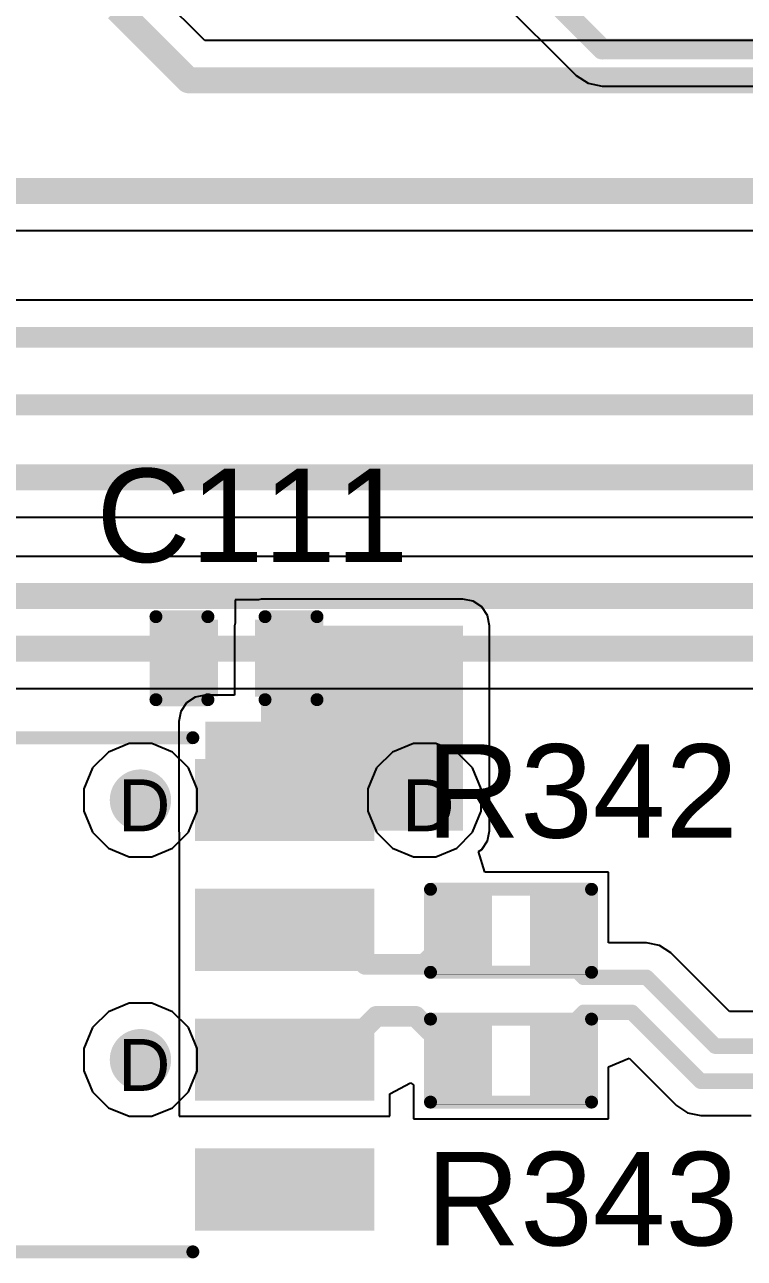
# Model space of a CAD drawing. Header units: inches. Extents: x -11 to 5428, y 0 to 5423.
# Drawn here: x 145.86 to 152.9, y 20.15 to 32.22 of the extents above; entities that cross this region are included whole.
import ezdxf

# ---------------------------------------------------------------- set-up
doc = ezdxf.new("R2010")
doc.units = ezdxf.units.IN
for name, color, linetype in [('Bottom Layer', 5, 'Continuous'), ('Drill Drawing', 1, 'Continuous'), ('GND', 16, 'Continuous'), ('PWR', 76, 'Continuous'), ('Top Layer', 1, 'Continuous'), ('Top Overlay', 2, 'Continuous'), ('Top Paste', 8, 'Continuous'), ('Top Solder', 216, 'Continuous'), ('Via Holes', 16, 'Continuous')]:
    doc.layers.add(name, color=color, linetype=linetype)
doc.styles.add('Arial', font='', dxfattribs={"height": 0.2})
doc.styles.get('Arial').set_extended_font_data('Arial')

# ---------------------------------------------------------------- blocks, each defined once
blk = doc.blocks.new('SOIC_8_0_154___3_90___W______293')
at = {"layer": 'Top Layer'}
for points in [[(-3.475, 1.605), (-3.475, 2.205), (-1.925, 2.205), (-1.925, 1.605)], [(1.925, 1.605), (1.925, 2.205), (3.475, 2.205), (3.475, 1.605)], [(-3.475, 0.335), (-3.475, 0.935), (-1.925, 0.935), (-1.925, 0.335)], [(1.925, 0.335), (1.925, 0.935), (3.475, 0.935), (3.475, 0.335)], [(-3.475, -0.935), (-3.475, -0.335), (-1.925, -0.335), (-1.925, -0.935)], [(1.925, -0.935), (1.925, -0.335), (3.475, -0.335), (3.475, -0.935)], [(-3.475, -2.205), (-3.475, -1.605), (-1.925, -1.605), (-1.925, -2.205)], [(1.925, -2.205), (1.925, -1.605), (3.475, -1.605), (3.475, -2.205)]]:
    blk.add_hatch(color=1, dxfattribs=at).paths.add_polyline_path(points)
at = {"layer": 'Top Overlay'}
blk.add_hatch(color=2, dxfattribs=at).paths.add_polyline_path([(-1.838, 1.626), (-1.483, 1.626), (-1.483, 2.21), (-1.838, 2.21)])
at = {"layer": 'Top Paste'}
for points in [[(-3.475, 1.605), (-3.475, 2.205), (-1.925, 2.205), (-1.925, 1.605)], [(1.925, 1.605), (1.925, 2.205), (3.475, 2.205), (3.475, 1.605)], [(-3.475, 0.335), (-3.475, 0.935), (-1.925, 0.935), (-1.925, 0.335)], [(1.925, 0.335), (1.925, 0.935), (3.475, 0.935), (3.475, 0.335)], [(-3.475, -0.935), (-3.475, -0.335), (-1.925, -0.335), (-1.925, -0.935)], [(1.925, -0.935), (1.925, -0.335), (3.475, -0.335), (3.475, -0.935)], [(-3.475, -2.205), (-3.475, -1.605), (-1.925, -1.605), (-1.925, -2.205)], [(1.925, -2.205), (1.925, -1.605), (3.475, -1.605), (3.475, -2.205)]]:
    blk.add_hatch(color=8, dxfattribs=at).paths.add_polyline_path(points)
at = {"layer": 'Top Solder'}
for points in [[(-3.577, 1.503), (-3.577, 2.307), (-1.823, 2.307), (-1.823, 1.503)], [(1.823, 1.503), (1.823, 2.307), (3.577, 2.307), (3.577, 1.503)], [(-3.577, 0.233), (-3.577, 1.037), (-1.823, 1.037), (-1.823, 0.233)], [(1.823, 0.233), (1.823, 1.037), (3.577, 1.037), (3.577, 0.233)], [(-3.577, -1.037), (-3.577, -0.233), (-1.823, -0.233), (-1.823, -1.037)], [(1.823, -1.037), (1.823, -0.233), (3.577, -0.233), (3.577, -1.037)], [(-3.577, -2.307), (-3.577, -1.503), (-1.823, -1.503), (-1.823, -2.307)], [(1.823, -2.307), (1.823, -1.503), (3.577, -1.503), (3.577, -2.307)]]:
    blk.add_hatch(color=216, dxfattribs=at).paths.add_polyline_path(points)
at = {"layer": 'Top Overlay'}
for points in [[(-1.829, 2.515, 0.127, 0.127, 0), (1.803, 2.515, 0.127, 0.127, 0)], [(-3.794, 2.057, 0.127, 0.127, 0), (-3.667, 1.93, 0.127, 0.127, 0)], [(-3.794, 1.803, 0.127, 0.127, 0), (-3.794, 2.057, 0.127, 0.127, 0)], [(-3.794, 1.803, 0.127, 0.127, 0), (-3.667, 1.93, 0.127, 0.127, 0)], [(-1.829, -2.515, 0.127, 0.127, 0), (1.803, -2.515, 0.127, 0.127, 0)]]:
    blk.add_lwpolyline(points, format="xyseb", dxfattribs=at)
for points in [[(-1.861, 2.515, 0.0635, 0.0635, 1), (-1.797, 2.515, 0.0635, 0.0635, 1)], [(1.772, 2.515, 0.0635, 0.0635, 1), (1.835, 2.515, 0.0635, 0.0635, 1)], [(-3.826, 2.057, 0.0635, 0.0635, 1), (-3.762, 2.057, 0.0635, 0.0635, 1)], [(-3.826, 2.057, 0.0635, 0.0635, 1), (-3.762, 2.057, 0.0635, 0.0635, 1)], [(-3.699, 1.93, 0.0635, 0.0635, 1), (-3.635, 1.93, 0.0635, 0.0635, 1)], [(-3.699, 1.93, 0.0635, 0.0635, 1), (-3.635, 1.93, 0.0635, 0.0635, 1)], [(-3.826, 1.803, 0.0635, 0.0635, 1), (-3.762, 1.803, 0.0635, 0.0635, 1)], [(-3.826, 1.803, 0.0635, 0.0635, 1), (-3.762, 1.803, 0.0635, 0.0635, 1)], [(-1.861, -2.515, 0.0635, 0.0635, 1), (-1.797, -2.515, 0.0635, 0.0635, 1)], [(1.772, -2.515, 0.0635, 0.0635, 1), (1.835, -2.515, 0.0635, 0.0635, 1)]]:
    blk.add_lwpolyline(points, format="xyseb", close=True, dxfattribs=at)
blk = doc.blocks.new('R___0402_299')
at = {"layer": 'Top Layer'}
for points in [[(-0.698, -0.317), (-0.698, 0.318), (-0.241, 0.318), (-0.241, -0.317)], [(0.241, -0.317), (0.241, 0.318), (0.699, 0.318), (0.699, -0.317)]]:
    blk.add_hatch(color=1, dxfattribs=at).paths.add_polyline_path(points)
at = {"layer": 'Top Paste'}
for points in [[(-0.698, -0.317), (-0.698, 0.318), (-0.241, 0.318), (-0.241, -0.317)], [(0.241, -0.317), (0.241, 0.318), (0.699, 0.318), (0.699, -0.317)]]:
    blk.add_hatch(color=8, dxfattribs=at).paths.add_polyline_path(points)
at = {"layer": 'Top Solder'}
for points in [[(-0.753, -0.372), (-0.753, 0.373), (-0.186, 0.373), (-0.186, -0.372)], [(0.186, -0.372), (0.186, 0.373), (0.754, 0.373), (0.754, -0.372)]]:
    blk.add_hatch(color=216, dxfattribs=at).paths.add_polyline_path(points)
at = {"layer": 'Top Overlay'}
for points in [[(-0.787, 0.406, 0.127, 0.127, 0), (0.787, 0.406, 0.127, 0.127, 0)], [(-0.787, -0.406, 0.127, 0.127, 0), (-0.787, 0.406, 0.127, 0.127, 0)], [(0.787, -0.406, 0.127, 0.127, 0), (0.787, 0.406, 0.127, 0.127, 0)], [(-0.787, -0.406, 0.127, 0.127, 0), (0.787, -0.406, 0.127, 0.127, 0)], [(-0.813, -0.432, 0.00323, 0.00323, 0), (0.813, -0.432, 0.00323, 0.00323, 0)]]:
    blk.add_lwpolyline(points, format="xyseb", dxfattribs=at)
for points in [[(-0.819, 0.406, 0.0635, 0.0635, 1), (-0.756, 0.406, 0.0635, 0.0635, 1)], [(-0.819, 0.406, 0.0635, 0.0635, 1), (-0.756, 0.406, 0.0635, 0.0635, 1)], [(0.756, 0.406, 0.0635, 0.0635, 1), (0.819, 0.406, 0.0635, 0.0635, 1)], [(0.756, 0.406, 0.0635, 0.0635, 1), (0.819, 0.406, 0.0635, 0.0635, 1)], [(-0.819, -0.406, 0.0635, 0.0635, 1), (-0.756, -0.406, 0.0635, 0.0635, 1)], [(-0.819, -0.406, 0.0635, 0.0635, 1), (-0.756, -0.406, 0.0635, 0.0635, 1)], [(0.756, -0.406, 0.0635, 0.0635, 1), (0.819, -0.406, 0.0635, 0.0635, 1)], [(0.756, -0.406, 0.0635, 0.0635, 1), (0.819, -0.406, 0.0635, 0.0635, 1)], [(-0.814, -0.432, 0.00161, 0.00161, 1), (-0.812, -0.432, 0.00161, 0.00161, 1)], [(0.812, -0.432, 0.00161, 0.00161, 1), (0.814, -0.432, 0.00161, 0.00161, 1)]]:
    blk.add_lwpolyline(points, format="xyseb", close=True, dxfattribs=at)
blk = doc.blocks.new('R___0402_300')
at = {"layer": 'Top Layer'}
for points in [[(-0.698, -0.317), (-0.698, 0.318), (-0.241, 0.318), (-0.241, -0.317)], [(0.241, -0.317), (0.241, 0.318), (0.699, 0.318), (0.699, -0.317)]]:
    blk.add_hatch(color=1, dxfattribs=at).paths.add_polyline_path(points)
at = {"layer": 'Top Paste'}
for points in [[(-0.698, -0.317), (-0.698, 0.318), (-0.241, 0.318), (-0.241, -0.317)], [(0.241, -0.317), (0.241, 0.318), (0.699, 0.318), (0.699, -0.317)]]:
    blk.add_hatch(color=8, dxfattribs=at).paths.add_polyline_path(points)
at = {"layer": 'Top Solder'}
for points in [[(-0.753, -0.372), (-0.753, 0.373), (-0.186, 0.373), (-0.186, -0.372)], [(0.186, -0.372), (0.186, 0.373), (0.754, 0.373), (0.754, -0.372)]]:
    blk.add_hatch(color=216, dxfattribs=at).paths.add_polyline_path(points)
at = {"layer": 'Top Overlay'}
for points in [[(-0.787, 0.406, 0.127, 0.127, 0), (0.787, 0.406, 0.127, 0.127, 0)], [(-0.787, -0.406, 0.127, 0.127, 0), (-0.787, 0.406, 0.127, 0.127, 0)], [(0.787, -0.406, 0.127, 0.127, 0), (0.787, 0.406, 0.127, 0.127, 0)], [(-0.787, -0.406, 0.127, 0.127, 0), (0.787, -0.406, 0.127, 0.127, 0)], [(-0.813, -0.432, 0.00323, 0.00323, 0), (0.813, -0.432, 0.00323, 0.00323, 0)]]:
    blk.add_lwpolyline(points, format="xyseb", dxfattribs=at)
for points in [[(-0.819, 0.406, 0.0635, 0.0635, 1), (-0.756, 0.406, 0.0635, 0.0635, 1)], [(-0.819, 0.406, 0.0635, 0.0635, 1), (-0.756, 0.406, 0.0635, 0.0635, 1)], [(0.756, 0.406, 0.0635, 0.0635, 1), (0.819, 0.406, 0.0635, 0.0635, 1)], [(0.756, 0.406, 0.0635, 0.0635, 1), (0.819, 0.406, 0.0635, 0.0635, 1)], [(-0.819, -0.406, 0.0635, 0.0635, 1), (-0.756, -0.406, 0.0635, 0.0635, 1)], [(-0.819, -0.406, 0.0635, 0.0635, 1), (-0.756, -0.406, 0.0635, 0.0635, 1)], [(0.756, -0.406, 0.0635, 0.0635, 1), (0.819, -0.406, 0.0635, 0.0635, 1)], [(0.756, -0.406, 0.0635, 0.0635, 1), (0.819, -0.406, 0.0635, 0.0635, 1)], [(-0.814, -0.432, 0.00161, 0.00161, 1), (-0.812, -0.432, 0.00161, 0.00161, 1)], [(0.812, -0.432, 0.00161, 0.00161, 1), (0.814, -0.432, 0.00161, 0.00161, 1)]]:
    blk.add_lwpolyline(points, format="xyseb", close=True, dxfattribs=at)
blk = doc.blocks.new('C___0402_305')
at = {"layer": 'Top Layer'}
for points in [[(-0.699, -0.317), (-0.699, 0.318), (-0.241, 0.318), (-0.241, -0.317)], [(0.241, -0.317), (0.241, 0.318), (0.698, 0.318), (0.698, -0.317)]]:
    blk.add_hatch(color=1, dxfattribs=at).paths.add_polyline_path(points)
at = {"layer": 'Top Paste'}
for points in [[(-0.699, -0.317), (-0.699, 0.318), (-0.241, 0.318), (-0.241, -0.317)], [(0.241, -0.317), (0.241, 0.318), (0.698, 0.318), (0.698, -0.317)]]:
    blk.add_hatch(color=8, dxfattribs=at).paths.add_polyline_path(points)
at = {"layer": 'Top Solder'}
for points in [[(-0.759, -0.377), (-0.759, 0.378), (-0.181, 0.378), (-0.181, -0.377)], [(0.181, -0.377), (0.181, 0.378), (0.758, 0.378), (0.758, -0.377)]]:
    blk.add_hatch(color=216, dxfattribs=at).paths.add_polyline_path(points)
at = {"layer": 'Top Overlay'}
for points in [[(-0.787, 0.406, 0.127, 0.127, 0), (-0.279, 0.406, 0.127, 0.127, 0)], [(-0.787, -0.406, 0.127, 0.127, 0), (-0.787, 0.406, 0.127, 0.127, 0)], [(0.279, 0.406, 0.127, 0.127, 0), (0.787, 0.406, 0.127, 0.127, 0)], [(0.787, -0.406, 0.127, 0.127, 0), (0.787, 0.406, 0.127, 0.127, 0)], [(-0.787, -0.406, 0.127, 0.127, 0), (-0.279, -0.406, 0.127, 0.127, 0)], [(0.279, -0.406, 0.127, 0.127, 0), (0.787, -0.406, 0.127, 0.127, 0)]]:
    blk.add_lwpolyline(points, format="xyseb", dxfattribs=at)
for points in [[(-0.819, 0.406, 0.0635, 0.0635, 1), (-0.756, 0.406, 0.0635, 0.0635, 1)], [(-0.819, 0.406, 0.0635, 0.0635, 1), (-0.756, 0.406, 0.0635, 0.0635, 1)], [(-0.311, 0.406, 0.0635, 0.0635, 1), (-0.248, 0.406, 0.0635, 0.0635, 1)], [(0.248, 0.406, 0.0635, 0.0635, 1), (0.311, 0.406, 0.0635, 0.0635, 1)], [(0.756, 0.406, 0.0635, 0.0635, 1), (0.819, 0.406, 0.0635, 0.0635, 1)], [(0.756, 0.406, 0.0635, 0.0635, 1), (0.819, 0.406, 0.0635, 0.0635, 1)], [(-0.819, -0.406, 0.0635, 0.0635, 1), (-0.756, -0.406, 0.0635, 0.0635, 1)], [(-0.819, -0.406, 0.0635, 0.0635, 1), (-0.756, -0.406, 0.0635, 0.0635, 1)], [(-0.311, -0.406, 0.0635, 0.0635, 1), (-0.248, -0.406, 0.0635, 0.0635, 1)], [(0.248, -0.406, 0.0635, 0.0635, 1), (0.311, -0.406, 0.0635, 0.0635, 1)], [(0.756, -0.406, 0.0635, 0.0635, 1), (0.819, -0.406, 0.0635, 0.0635, 1)], [(0.756, -0.406, 0.0635, 0.0635, 1), (0.819, -0.406, 0.0635, 0.0635, 1)]]:
    blk.add_lwpolyline(points, format="xyseb", close=True, dxfattribs=at)

msp = doc.modelspace()

# ---------------------------------------------------------------- hatches: boundary and pattern name
at = {"layer": 'Bottom Layer'}
h = msp.add_hatch(color=5, dxfattribs=at)
edge = h.paths.add_edge_path()
edge.add_arc((146.99, 24.632), 0.3, 0, 360)
h = msp.add_hatch(color=5, dxfattribs=at)
edge = h.paths.add_edge_path()
edge.add_arc((149.769, 24.632), 0.3, 0, 360)
h = msp.add_hatch(color=5, dxfattribs=at)
edge = h.paths.add_edge_path()
edge.add_arc((146.99, 22.092), 0.3, 0, 360)
at = {"layer": 'GND'}
h = msp.add_hatch(color=16, dxfattribs=at)
edge = h.paths.add_edge_path()
edge.add_arc((146.99, 24.632), 0.3, 0, 360)
h = msp.add_hatch(color=16, dxfattribs=at)
edge = h.paths.add_edge_path()
edge.add_arc((149.769, 24.632), 0.3, 0, 360)
h = msp.add_hatch(color=16, dxfattribs=at)
edge = h.paths.add_edge_path()
edge.add_arc((146.99, 22.092), 0.3, 0, 360)
at = {"layer": 'PWR'}
h = msp.add_hatch(color=76, dxfattribs=at)
edge = h.paths.add_edge_path()
edge.add_arc((146.99, 24.632), 0.3, 0, 360)
h = msp.add_hatch(color=76, dxfattribs=at)
edge = h.paths.add_edge_path()
edge.add_arc((149.769, 24.632), 0.3, 0, 360)
h = msp.add_hatch(color=76, dxfattribs=at)
edge = h.paths.add_edge_path()
edge.add_arc((146.99, 22.092), 0.3, 0, 360)
at = {"layer": 'Top Layer'}
for points in [[(148.17, 24.332), (150.144, 24.332), (150.144, 26.338), (148.17, 26.338)], [(147.624, 24.332), (149.174, 24.332), (149.174, 25.4), (147.624, 25.4)]]:
    msp.add_hatch(color=1, dxfattribs=at).paths.add_polyline_path(points)
h = msp.add_hatch(color=1, dxfattribs=at)
edge = h.paths.add_edge_path()
edge.add_arc((146.99, 24.632), 0.3, 0, 360)
h = msp.add_hatch(color=1, dxfattribs=at)
edge = h.paths.add_edge_path()
edge.add_arc((149.769, 24.632), 0.3, 0, 360)
h = msp.add_hatch(color=1, dxfattribs=at)
edge = h.paths.add_edge_path()
edge.add_arc((146.99, 22.092), 0.3, 0, 360)
at = {"layer": 'Via Holes'}
h = msp.add_hatch(color=7, dxfattribs=at)
edge = h.paths.add_edge_path()
edge.add_arc((146.99, 24.632), 0.15, 0, 360)
h = msp.add_hatch(color=7, dxfattribs=at)
edge = h.paths.add_edge_path()
edge.add_arc((149.769, 24.632), 0.15, 0, 360)
h = msp.add_hatch(color=7, dxfattribs=at)
edge = h.paths.add_edge_path()
edge.add_arc((146.99, 22.092), 0.15, 0, 360)

# ---------------------------------------------------------------- linework, layer by layer
at = {"layer": 'Bottom Layer'}
for p, q in [((149.937, 33.035), (151.25, 31.722)), ((151.25, 31.722), (151.25, 31.722)), ((151.25, 31.722), (151.367, 31.644)), ((151.367, 31.644), (151.506, 31.616)), ((151.506, 31.616), (160.255, 31.616)), ((158.691, 29.522), (144.83, 29.522)), ((141.633, 27.399), (163.697, 27.399)), ((168.921, 27.016), (140.347, 27.016)), ((139.973, 25.725), (155.323, 25.725)), ((149.659, 25.186), (149.455, 25.101)), ((149.879, 25.186), (149.659, 25.186)), ((150.083, 25.101), (149.879, 25.186)), ((149.455, 25.101), (149.299, 24.946)), ((150.238, 24.946), (150.083, 25.101)), ((149.299, 24.946), (149.215, 24.742)), ((150.323, 24.742), (150.238, 24.946)), ((149.215, 24.742), (149.215, 24.522)), ((150.323, 24.522), (150.323, 24.742)), ((149.215, 24.522), (149.299, 24.318)), ((150.238, 24.318), (150.323, 24.522)), ((149.299, 24.318), (149.455, 24.162)), ((150.083, 24.162), (150.238, 24.318)), ((149.455, 24.162), (149.659, 24.078)), ((149.879, 24.078), (150.083, 24.162)), ((149.659, 24.078), (149.879, 24.078))]:
    msp.add_line(p, q, dxfattribs=at)
for points in [[(150.087, 33.397, 0.203, 0.203, 0), (151.506, 31.979, 0.203, 0.203, 0)], [(151.506, 31.979, 0.203, 0.203, 0), (160.255, 31.979, 0.203, 0.203, 0)], [(144.409, 29.159, 0.203, 0.203, 0), (158.841, 29.159, 0.203, 0.203, 0)], [(143.659, 28.499, 0.203, 0.203, 0), (159.024, 28.499, 0.203, 0.203, 0)], [(141.633, 27.788, 0.254, 0.254, 0), (163.697, 27.788, 0.254, 0.254, 0)], [(140.186, 26.628, 0.254, 0.254, 0), (169.082, 26.628, 0.254, 0.254, 0)], [(139.973, 26.113, 0.254, 0.254, 0), (169.295, 26.113, 0.254, 0.254, 0)]]:
    msp.add_lwpolyline(points, format="xyseb", dxfattribs=at)
msp.add_lwpolyline([(151.455, 31.979, 0.102, 0.102, 1), (151.557, 31.979, 0.102, 0.102, 1)], format="xyseb", close=True, dxfattribs=at)
msp.add_lwpolyline([(151.455, 31.979, 0.102, 0.102, 1), (151.557, 31.979, 0.102, 0.102, 1)], format="xyseb", close=True, dxfattribs=at)
at = {"layer": 'GND'}
for p, q in [((149.659, 25.186), (149.455, 25.101)), ((149.879, 25.186), (149.659, 25.186)), ((150.083, 25.101), (149.879, 25.186)), ((149.455, 25.101), (149.299, 24.946)), ((150.238, 24.946), (150.083, 25.101)), ((149.299, 24.946), (149.215, 24.742)), ((150.323, 24.742), (150.238, 24.946)), ((149.215, 24.742), (149.215, 24.522)), ((150.323, 24.522), (150.323, 24.742)), ((149.215, 24.522), (149.299, 24.318)), ((150.238, 24.318), (150.323, 24.522)), ((149.299, 24.318), (149.455, 24.162)), ((150.083, 24.162), (150.238, 24.318)), ((149.455, 24.162), (149.659, 24.078)), ((149.879, 24.078), (150.083, 24.162)), ((149.659, 24.078), (149.879, 24.078))]:
    msp.add_line(p, q, dxfattribs=at)
at = {"layer": 'PWR'}
for p, q in [((146.88, 25.186), (146.676, 25.101)), ((147.1, 25.186), (146.88, 25.186)), ((147.304, 25.101), (147.1, 25.186)), ((146.676, 25.101), (146.52, 24.946)), ((147.459, 24.946), (147.304, 25.101)), ((146.52, 24.946), (146.436, 24.742)), ((147.544, 24.742), (147.459, 24.946)), ((146.436, 24.742), (146.436, 24.522)), ((147.544, 24.522), (147.544, 24.742)), ((146.436, 24.522), (146.52, 24.318)), ((147.459, 24.318), (147.544, 24.522)), ((146.52, 24.318), (146.676, 24.162)), ((147.304, 24.162), (147.459, 24.318)), ((146.676, 24.162), (146.88, 24.078)), ((147.1, 24.078), (147.304, 24.162)), ((146.88, 24.078), (147.1, 24.078)), ((146.88, 22.646), (146.676, 22.561)), ((147.1, 22.646), (146.88, 22.646)), ((147.304, 22.561), (147.1, 22.646)), ((146.676, 22.561), (146.52, 22.406)), ((147.459, 22.406), (147.304, 22.561)), ((146.52, 22.406), (146.436, 22.202)), ((147.544, 22.202), (147.459, 22.406)), ((146.436, 22.202), (146.436, 21.982)), ((147.544, 21.982), (147.544, 22.202)), ((146.436, 21.982), (146.52, 21.778)), ((147.459, 21.778), (147.544, 21.982)), ((146.52, 21.778), (146.676, 21.622)), ((147.304, 21.622), (147.459, 21.778)), ((146.676, 21.622), (146.88, 21.538)), ((147.1, 21.538), (147.304, 21.622)), ((146.88, 21.538), (147.1, 21.538))]:
    msp.add_line(p, q, dxfattribs=at)
at = {"layer": 'Top Layer'}
for p, q in [((147.621, 32.062), (147.151, 32.532)), ((169.088, 32.062), (147.621, 32.062)), ((140.668, 30.203), (159.084, 30.203)), ((148.145, 26.592), (147.916, 26.592)), ((147.916, 26.592), (147.916, 26.363)), ((148.17, 26.597), (148.145, 26.592)), ((150.144, 26.597), (148.17, 26.597)), ((150.243, 26.577), (150.144, 26.597)), ((150.327, 26.521), (150.243, 26.577)), ((150.383, 26.437), (150.327, 26.521)), ((150.403, 26.338), (150.383, 26.437)), ((147.916, 26.363), (147.911, 26.338)), ((147.911, 26.338), (147.911, 25.659)), ((150.403, 24.332), (150.403, 26.338)), ((147.525, 25.639), (147.441, 25.583)), ((147.624, 25.659), (147.525, 25.639)), ((147.911, 25.659), (147.624, 25.659)), ((147.384, 25.499), (147.365, 25.4)), ((147.441, 25.583), (147.384, 25.499)), ((147.365, 25.4), (147.365, 24.332)), ((147.365, 24.332), (147.37, 24.307)), ((147.37, 24.307), (147.37, 24.119)), ((150.383, 24.233), (150.403, 24.332)), ((150.296, 24.128), (150.327, 24.149)), ((150.327, 24.149), (150.383, 24.233)), ((147.37, 24.119), (147.37, 24.078)), ((147.37, 24.078), (147.37, 23.916)), ((150.358, 23.925), (150.296, 24.128)), ((147.37, 23.916), (147.37, 23.875)), ((151.566, 23.925), (150.358, 23.925)), ((151.566, 23.242), (151.566, 23.925)), ((147.37, 23.875), (147.37, 22.849)), ((151.568, 23.235), (151.566, 23.242)), ((151.938, 23.235), (151.568, 23.235)), ((152.067, 23.209), (151.938, 23.235)), ((152.176, 23.136), (152.067, 23.209)), ((152.751, 22.562), (152.176, 23.136)), ((147.37, 22.849), (147.37, 22.808)), ((147.37, 22.808), (147.37, 22.808)), ((147.37, 22.808), (147.37, 22.646)), ((147.37, 22.646), (147.37, 22.646)), ((147.37, 22.646), (147.37, 21.538)), ((153.417, 22.562), (152.751, 22.562)), ((151.566, 22.022), (151.769, 22.106)), ((151.769, 22.106), (152.231, 21.644)), ((151.566, 21.512), (151.566, 22.022)), ((149.428, 21.758), (149.631, 21.867)), ((149.631, 21.867), (149.661, 21.846)), ((149.661, 21.846), (149.661, 21.512)), ((149.428, 21.538), (149.428, 21.758)), ((152.231, 21.644), (152.34, 21.571)), ((147.37, 21.538), (149.428, 21.538)), ((149.661, 21.512), (151.566, 21.512)), ((152.34, 21.571), (152.469, 21.545)), ((152.469, 21.545), (152.964, 21.545))]:
    msp.add_line(p, q, dxfattribs=at)
for points in [[(146.762, 32.372, 0.254, 0.254, 0), (147.46, 31.674, 0.254, 0.254, 0)], [(147.46, 31.674, 0.254, 0.254, 0), (169.088, 31.674, 0.254, 0.254, 0)], [(140.507, 30.591, 0.254, 0.254, 0), (168.554, 30.591, 0.254, 0.254, 0)], [(148.399, 23.362, 0.203, 0.203, 0), (148.874, 23.362, 0.203, 0.203, 0)], [(148.874, 23.362, 0.203, 0.203, 0), (149.072, 23.163, 0.203, 0.203, 0)], [(150.017, 23.273, 0.203, 0.203, 0), (150.017, 23.362, 0.203, 0.203, 0)], [(151.084, 23.362, 0.152, 0.152, 0), (151.236, 23.209, 0.152, 0.152, 0)], [(149.769, 23.025, 0.203, 0.203, 0), (150.017, 23.273, 0.203, 0.203, 0)], [(149.072, 23.144, 0.203, 0.203, 0), (149.072, 23.163, 0.203, 0.203, 0)], [(149.072, 23.144, 0.203, 0.203, 0), (149.191, 23.025, 0.203, 0.203, 0)], [(151.236, 22.988, 0.152, 0.152, 0), (151.236, 23.209, 0.152, 0.152, 0)], [(149.191, 23.025, 0.203, 0.203, 0), (149.769, 23.025, 0.203, 0.203, 0)], [(151.236, 22.988, 0.152, 0.152, 0), (151.325, 22.898, 0.152, 0.152, 0)], [(151.325, 22.898, 0.152, 0.152, 0), (151.938, 22.898, 0.152, 0.152, 0)], [(151.938, 22.898, 0.152, 0.152, 0), (152.611, 22.225, 0.152, 0.152, 0)], [(148.874, 22.092, 0.203, 0.203, 0), (149.297, 22.515, 0.203, 0.203, 0)], [(149.297, 22.515, 0.203, 0.203, 0), (149.682, 22.515, 0.203, 0.203, 0)], [(149.682, 22.515, 0.203, 0.203, 0), (149.89, 22.308, 0.203, 0.203, 0)], [(151.236, 22.466, 0.152, 0.152, 0), (151.325, 22.555, 0.152, 0.152, 0)], [(151.325, 22.555, 0.152, 0.152, 0), (151.796, 22.555, 0.152, 0.152, 0)], [(151.796, 22.555, 0.152, 0.152, 0), (152.469, 21.882, 0.152, 0.152, 0)], [(151.236, 22.244, 0.152, 0.152, 0), (151.236, 22.466, 0.152, 0.152, 0)], [(149.89, 22.308, 0.203, 0.203, 0), (150.017, 22.181, 0.203, 0.203, 0)], [(149.89, 22.308, 0.203, 0.203, 0), (149.89, 22.308, 0.203, 0.203, 0)], [(150.017, 22.092, 0.203, 0.203, 0), (150.017, 22.181, 0.203, 0.203, 0)], [(151.084, 22.092, 0.152, 0.152, 0), (151.236, 22.244, 0.152, 0.152, 0)], [(152.611, 22.225, 0.152, 0.152, 0), (154.791, 22.225, 0.152, 0.152, 0)], [(148.399, 22.092, 0.203, 0.203, 0), (148.874, 22.092, 0.203, 0.203, 0)], [(152.469, 21.882, 0.152, 0.152, 0), (152.751, 21.882, 0.152, 0.152, 0)], [(152.751, 21.882, 0.152, 0.152, 0), (153.132, 21.882, 0.152, 0.152, 0)]]:
    msp.add_lwpolyline(points, format="xyseb", dxfattribs=at)
for points in [[(147.396, 31.674, 0.127, 0.127, 1), (147.523, 31.674, 0.127, 0.127, 1)], [(147.396, 31.674, 0.127, 0.127, 1), (147.523, 31.674, 0.127, 0.127, 1)], [(148.348, 23.362, 0.102, 0.102, 1), (148.45, 23.362, 0.102, 0.102, 1)], [(148.823, 23.362, 0.102, 0.102, 1), (148.925, 23.362, 0.102, 0.102, 1)], [(148.823, 23.362, 0.102, 0.102, 1), (148.925, 23.362, 0.102, 0.102, 1)], [(149.966, 23.362, 0.102, 0.102, 1), (150.068, 23.362, 0.102, 0.102, 1)], [(151.045, 23.362, 0.0762, 0.0762, 1), (151.122, 23.362, 0.0762, 0.0762, 1)], [(149.966, 23.273, 0.102, 0.102, 1), (150.068, 23.273, 0.102, 0.102, 1)], [(149.966, 23.273, 0.102, 0.102, 1), (150.068, 23.273, 0.102, 0.102, 1)], [(149.021, 23.163, 0.102, 0.102, 1), (149.123, 23.163, 0.102, 0.102, 1)], [(149.021, 23.163, 0.102, 0.102, 1), (149.123, 23.163, 0.102, 0.102, 1)], [(149.021, 23.144, 0.102, 0.102, 1), (149.123, 23.144, 0.102, 0.102, 1)], [(149.021, 23.144, 0.102, 0.102, 1), (149.123, 23.144, 0.102, 0.102, 1)], [(151.198, 23.209, 0.0762, 0.0762, 1), (151.274, 23.209, 0.0762, 0.0762, 1)], [(151.198, 23.209, 0.0762, 0.0762, 1), (151.274, 23.209, 0.0762, 0.0762, 1)], [(149.14, 23.025, 0.102, 0.102, 1), (149.242, 23.025, 0.102, 0.102, 1)], [(149.14, 23.025, 0.102, 0.102, 1), (149.242, 23.025, 0.102, 0.102, 1)], [(149.718, 23.025, 0.102, 0.102, 1), (149.82, 23.025, 0.102, 0.102, 1)], [(149.718, 23.025, 0.102, 0.102, 1), (149.82, 23.025, 0.102, 0.102, 1)], [(151.198, 22.988, 0.0762, 0.0762, 1), (151.274, 22.988, 0.0762, 0.0762, 1)], [(151.198, 22.988, 0.0762, 0.0762, 1), (151.274, 22.988, 0.0762, 0.0762, 1)], [(151.287, 22.898, 0.0762, 0.0762, 1), (151.363, 22.898, 0.0762, 0.0762, 1)], [(151.287, 22.898, 0.0762, 0.0762, 1), (151.363, 22.898, 0.0762, 0.0762, 1)], [(151.9, 22.898, 0.0762, 0.0762, 1), (151.976, 22.898, 0.0762, 0.0762, 1)], [(151.9, 22.898, 0.0762, 0.0762, 1), (151.976, 22.898, 0.0762, 0.0762, 1)], [(149.246, 22.515, 0.102, 0.102, 1), (149.348, 22.515, 0.102, 0.102, 1)], [(149.246, 22.515, 0.102, 0.102, 1), (149.348, 22.515, 0.102, 0.102, 1)], [(149.631, 22.515, 0.102, 0.102, 1), (149.733, 22.515, 0.102, 0.102, 1)], [(149.631, 22.515, 0.102, 0.102, 1), (149.733, 22.515, 0.102, 0.102, 1)], [(151.287, 22.555, 0.0762, 0.0762, 1), (151.363, 22.555, 0.0762, 0.0762, 1)], [(151.287, 22.555, 0.0762, 0.0762, 1), (151.363, 22.555, 0.0762, 0.0762, 1)], [(151.758, 22.555, 0.0762, 0.0762, 1), (151.834, 22.555, 0.0762, 0.0762, 1)], [(151.758, 22.555, 0.0762, 0.0762, 1), (151.834, 22.555, 0.0762, 0.0762, 1)], [(151.198, 22.466, 0.0762, 0.0762, 1), (151.274, 22.466, 0.0762, 0.0762, 1)], [(151.198, 22.466, 0.0762, 0.0762, 1), (151.274, 22.466, 0.0762, 0.0762, 1)], [(149.839, 22.308, 0.102, 0.102, 1), (149.941, 22.308, 0.102, 0.102, 1)], [(149.839, 22.308, 0.102, 0.102, 1), (149.941, 22.308, 0.102, 0.102, 1)], [(149.839, 22.308, 0.102, 0.102, 1), (149.941, 22.308, 0.102, 0.102, 1)], [(149.839, 22.308, 0.102, 0.102, 1), (149.941, 22.308, 0.102, 0.102, 1)], [(149.966, 22.181, 0.102, 0.102, 1), (150.068, 22.181, 0.102, 0.102, 1)], [(149.966, 22.181, 0.102, 0.102, 1), (150.068, 22.181, 0.102, 0.102, 1)], [(151.198, 22.244, 0.0762, 0.0762, 1), (151.274, 22.244, 0.0762, 0.0762, 1)], [(151.198, 22.244, 0.0762, 0.0762, 1), (151.274, 22.244, 0.0762, 0.0762, 1)], [(152.573, 22.225, 0.0762, 0.0762, 1), (152.649, 22.225, 0.0762, 0.0762, 1)], [(152.573, 22.225, 0.0762, 0.0762, 1), (152.649, 22.225, 0.0762, 0.0762, 1)], [(148.348, 22.092, 0.102, 0.102, 1), (148.45, 22.092, 0.102, 0.102, 1)], [(148.823, 22.092, 0.102, 0.102, 1), (148.925, 22.092, 0.102, 0.102, 1)], [(148.823, 22.092, 0.102, 0.102, 1), (148.925, 22.092, 0.102, 0.102, 1)], [(149.966, 22.092, 0.102, 0.102, 1), (150.068, 22.092, 0.102, 0.102, 1)], [(151.045, 22.092, 0.0762, 0.0762, 1), (151.122, 22.092, 0.0762, 0.0762, 1)], [(152.431, 21.882, 0.0762, 0.0762, 1), (152.507, 21.882, 0.0762, 0.0762, 1)], [(152.431, 21.882, 0.0762, 0.0762, 1), (152.507, 21.882, 0.0762, 0.0762, 1)], [(152.713, 21.882, 0.0762, 0.0762, 1), (152.789, 21.882, 0.0762, 0.0762, 1)], [(152.713, 21.882, 0.0762, 0.0762, 1), (152.789, 21.882, 0.0762, 0.0762, 1)]]:
    msp.add_lwpolyline(points, format="xyseb", close=True, dxfattribs=at)

# ---------------------------------------------------------------- block references
for name, p in [('C___0402_305', (147.929, 26.02)), ('SOIC_8_0_154___3_90___W______293', (145.699, 22.727)), ('R___0402_300', (150.614, 23.353)), ('R___0402_299', (150.614, 22.083))]:
    msp.add_blockref(name, p)

# ---------------------------------------------------------------- texts
at = {"layer": 'Drill Drawing', "style": 'Arial'}
for p in [(146.77, 24.327), (149.549, 24.327), (146.77, 21.787)]:
    msp.add_text('D', height=0.508, dxfattribs=at).set_placement(p)
at = {"layer": 'Top Overlay', "style": 'Arial'}
for s, p in [('C111', (146.558, 26.96)), ('R342', (149.781, 24.264)), ('R343', (149.781, 20.275))]:
    msp.add_text(s, height=0.9144, dxfattribs=at).set_placement(p)

doc.saveas('drawing.dxf')
